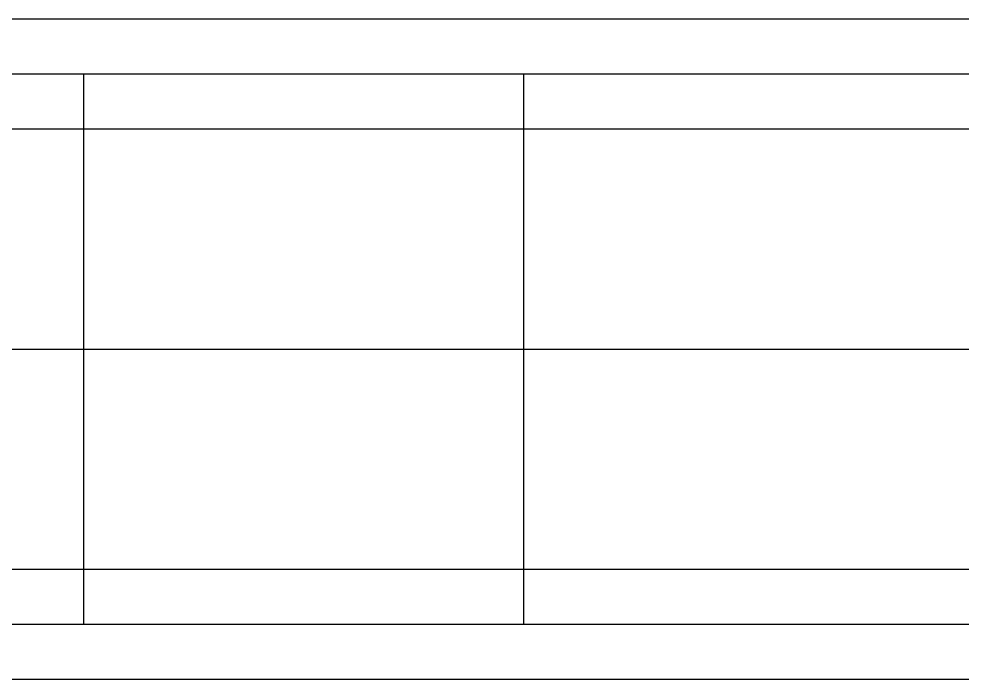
# Model space of a CAD drawing. Extents: x -341000 to 1341000, y 175 to 1868317.
# Drawn here: x 37052 to 79910, y 985000 to 1015000 of the extents above; entities that cross this region are included whole.
import ezdxf

# ---------------------------------------------------------------- set-up
doc = ezdxf.new("R2010")
doc.units = 0
doc.layers.add('Level 1', color=7, linetype='Continuous')
doc.layers.add('Level 7', color=7, linetype='Continuous')

# ---------------------------------------------------------------- blocks, each defined once
blk = doc.blocks.new('COMPRS0003')
at = {"layer": 'Level 7'}
for p, q in [((-460000, -12500), (-460000, 12500)), ((-440000, -12500), (-440000, 12500))]:
    blk.add_line(p, q, dxfattribs=at)
blk.add_lwpolyline([(-487500, 12500), (-428500, 12500)], dxfattribs=at)

msp = doc.modelspace()

# ---------------------------------------------------------------- linework, layer by layer
at = {"layer": 'Level 1'}
msp.add_lwpolyline([(-259000, 1000000), (1259000, 1000000)], dxfattribs=at)
at = {"layer": 'Level 7'}
for p, q in [((0, 1015000), (999900, 1015000)), ((0, 1012500), (999900, 1012500)), ((0, 1010000), (150100, 1010000)), ((0, 990000), (94106, 990000)), ((0, 987500), (94106, 987500)), ((0, 985000), (94106, 985000))]:
    msp.add_line(p, q, dxfattribs=at)
msp.add_lwpolyline([(12500, 1015000), (71500, 1015000)], dxfattribs=at)

# ---------------------------------------------------------------- block references
at = {"layer": 'Level 1'}
msp.add_blockref('COMPRS0003', (500000, 1000000), dxfattribs=at)

doc.saveas('drawing.dxf')
